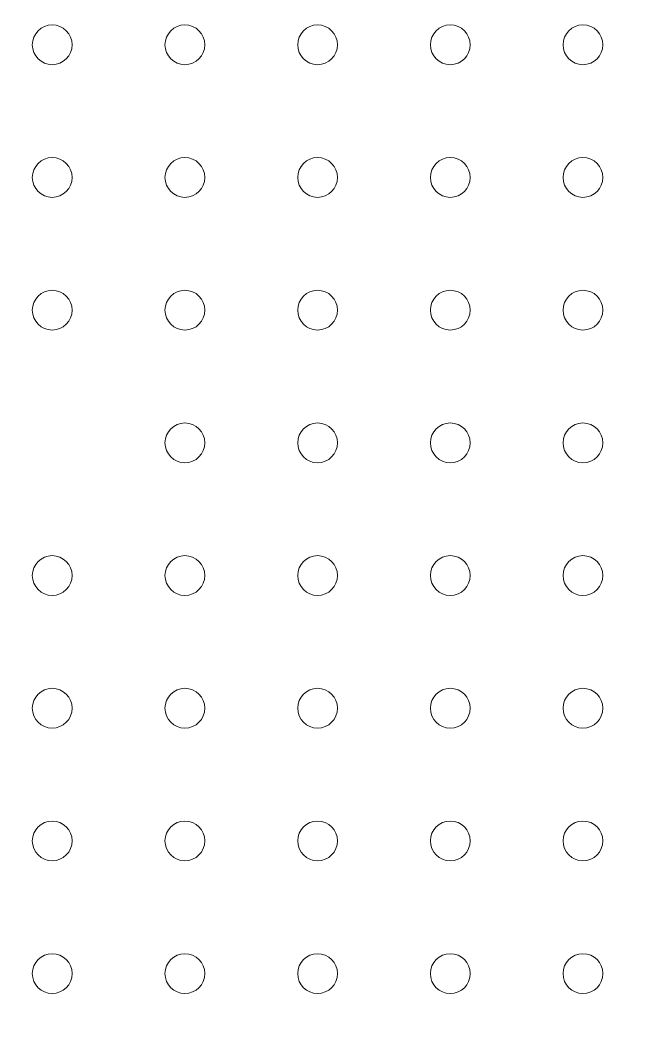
# Model space of a CAD drawing. Header units: millimetres. Extents: x -343 to 152, y -236 to 152.
# Drawn here: x -107.5 to -61.8, y 0.4 to 76.7 of the extents above; entities that cross this region are included whole.
import ezdxf

# ---------------------------------------------------------------- set-up
doc = ezdxf.new("R2010")
doc.units = ezdxf.units.MM
doc.header["$MEASUREMENT"] = 0
doc.layers.add('Layer 1', color=7, linetype='Continuous')

msp = doc.modelspace()

# ---------------------------------------------------------------- linework, layer by layer
at = {"layer": 'Layer 1', "color": 1, "lineweight": 20}
msp.add_open_spline([(-152.5693, -152.5693), (-152.5693, -152.5693), (152.4307, -152.5693), (152.4307, -152.5693), (152.4307, -152.5693), (152.4307, 152.4307), (152.4307, 152.4307), (152.4307, 152.4307), (-152.5693, 152.4307), (-152.5693, 152.4307), (-152.5693, 152.4307), (-152.5693, -152.5693), (-152.5693, -152.5693)], degree=3, knots=[0, 0, 0, 0, 0.25, 0.25, 0.25, 0.5, 0.5, 0.5, 0.75, 0.75, 0.75, 1, 1, 1, 1], dxfattribs=at)
at = {"layer": 'Layer 1', "color": 253, "lineweight": 9}
for points in [[(-105.058, 76.389), (-105.8864, 76.389), (-106.5579, 75.7175), (-106.5579, 74.889), (-106.5579, 74.0606), (-105.8864, 73.3891), (-105.058, 73.3891), (-104.2295, 73.3891), (-103.558, 74.0606), (-103.558, 74.889), (-103.558, 75.7175), (-104.2295, 76.389), (-105.058, 76.389)], [(-95.058, 76.389), (-95.8863, 76.389), (-96.558, 75.7175), (-96.558, 74.889), (-96.558, 74.0606), (-95.8863, 73.3891), (-95.058, 73.3891), (-94.2296, 73.3891), (-93.5579, 74.0606), (-93.5579, 74.889), (-93.5579, 75.7175), (-94.2296, 76.389), (-95.058, 76.389)], [(-85.0579, 76.389), (-85.8864, 76.389), (-86.5579, 75.7175), (-86.5579, 74.889), (-86.5579, 74.0606), (-85.8864, 73.3891), (-85.0579, 73.3891), (-84.2295, 73.3891), (-83.558, 74.0606), (-83.558, 74.889), (-83.558, 75.7175), (-84.2295, 76.389), (-85.0579, 76.389)], [(-75.058, 76.389), (-75.8863, 76.389), (-76.5579, 75.7175), (-76.5579, 74.889), (-76.5579, 74.0606), (-75.8863, 73.3891), (-75.058, 73.3891), (-74.2296, 73.3891), (-73.5579, 74.0606), (-73.5579, 74.889), (-73.5579, 75.7175), (-74.2296, 76.389), (-75.058, 76.389)], [(-65.0579, 76.389), (-65.8863, 76.389), (-66.558, 75.7175), (-66.558, 74.889), (-66.558, 74.0606), (-65.8863, 73.3891), (-65.0579, 73.3891), (-64.2295, 73.3891), (-63.558, 74.0606), (-63.558, 74.889), (-63.558, 75.7175), (-64.2295, 76.389), (-65.0579, 76.389)], [(-105.058, 66.389), (-105.8864, 66.389), (-106.5579, 65.7175), (-106.5579, 64.8891), (-106.5579, 64.0607), (-105.8864, 63.389), (-105.058, 63.389), (-104.2295, 63.389), (-103.558, 64.0607), (-103.558, 64.8891), (-103.558, 65.7175), (-104.2295, 66.389), (-105.058, 66.389)], [(-95.058, 66.389), (-95.8863, 66.389), (-96.558, 65.7175), (-96.558, 64.8891), (-96.558, 64.0607), (-95.8863, 63.389), (-95.058, 63.389), (-94.2296, 63.389), (-93.5579, 64.0607), (-93.5579, 64.8891), (-93.5579, 65.7175), (-94.2296, 66.389), (-95.058, 66.389)], [(-85.0579, 66.389), (-85.8864, 66.389), (-86.5579, 65.7175), (-86.5579, 64.8891), (-86.5579, 64.0607), (-85.8864, 63.389), (-85.0579, 63.389), (-84.2295, 63.389), (-83.558, 64.0607), (-83.558, 64.8891), (-83.558, 65.7175), (-84.2295, 66.389), (-85.0579, 66.389)], [(-75.058, 66.389), (-75.8863, 66.389), (-76.5579, 65.7175), (-76.5579, 64.8891), (-76.5579, 64.0607), (-75.8863, 63.389), (-75.058, 63.389), (-74.2296, 63.389), (-73.5579, 64.0607), (-73.5579, 64.8891), (-73.5579, 65.7175), (-74.2296, 66.389), (-75.058, 66.389)], [(-65.0579, 66.389), (-65.8863, 66.389), (-66.558, 65.7175), (-66.558, 64.8891), (-66.558, 64.0607), (-65.8863, 63.389), (-65.0579, 63.389), (-64.2295, 63.389), (-63.558, 64.0607), (-63.558, 64.8891), (-63.558, 65.7175), (-64.2295, 66.389), (-65.0579, 66.389)], [(-105.058, 56.3891), (-105.8864, 56.3891), (-106.5579, 55.7174), (-106.5579, 54.889), (-106.5579, 54.0607), (-105.8864, 53.3891), (-105.058, 53.3891), (-104.2295, 53.3891), (-103.558, 54.0607), (-103.558, 54.889), (-103.558, 55.7174), (-104.2295, 56.3891), (-105.058, 56.3891)], [(-95.058, 56.3891), (-95.8863, 56.3891), (-96.558, 55.7174), (-96.558, 54.889), (-96.558, 54.0607), (-95.8863, 53.3891), (-95.058, 53.3891), (-94.2296, 53.3891), (-93.5579, 54.0607), (-93.5579, 54.889), (-93.5579, 55.7174), (-94.2296, 56.3891), (-95.058, 56.3891)], [(-85.0579, 56.3891), (-85.8864, 56.3891), (-86.5579, 55.7174), (-86.5579, 54.889), (-86.5579, 54.0607), (-85.8864, 53.3891), (-85.0579, 53.3891), (-84.2295, 53.3891), (-83.558, 54.0607), (-83.558, 54.889), (-83.558, 55.7174), (-84.2295, 56.3891), (-85.0579, 56.3891)], [(-75.058, 56.3891), (-75.8863, 56.3891), (-76.5579, 55.7174), (-76.5579, 54.889), (-76.5579, 54.0607), (-75.8863, 53.3891), (-75.058, 53.3891), (-74.2296, 53.3891), (-73.5579, 54.0607), (-73.5579, 54.889), (-73.5579, 55.7174), (-74.2296, 56.3891), (-75.058, 56.3891)], [(-65.0579, 56.3891), (-65.8863, 56.3891), (-66.558, 55.7174), (-66.558, 54.889), (-66.558, 54.0607), (-65.8863, 53.3891), (-65.0579, 53.3891), (-64.2295, 53.3891), (-63.558, 54.0607), (-63.558, 54.889), (-63.558, 55.7174), (-64.2295, 56.3891), (-65.0579, 56.3891)], [(-95.058, 46.389), (-95.8863, 46.389), (-96.558, 45.7175), (-96.558, 44.8891), (-96.558, 44.0606), (-95.8863, 43.3891), (-95.058, 43.3891), (-94.2296, 43.3891), (-93.5579, 44.0606), (-93.5579, 44.8891), (-93.5579, 45.7175), (-94.2296, 46.389), (-95.058, 46.389)], [(-85.0579, 46.389), (-85.8864, 46.389), (-86.5579, 45.7175), (-86.5579, 44.8891), (-86.5579, 44.0606), (-85.8864, 43.3891), (-85.0579, 43.3891), (-84.2295, 43.3891), (-83.558, 44.0606), (-83.558, 44.8891), (-83.558, 45.7175), (-84.2295, 46.389), (-85.0579, 46.389)], [(-75.058, 46.389), (-75.8863, 46.389), (-76.5579, 45.7175), (-76.5579, 44.8891), (-76.5579, 44.0606), (-75.8863, 43.3891), (-75.058, 43.3891), (-74.2296, 43.3891), (-73.5579, 44.0606), (-73.5579, 44.8891), (-73.5579, 45.7175), (-74.2296, 46.389), (-75.058, 46.389)], [(-65.0579, 46.389), (-65.8863, 46.389), (-66.558, 45.7175), (-66.558, 44.8891), (-66.558, 44.0606), (-65.8863, 43.3891), (-65.0579, 43.3891), (-64.2295, 43.3891), (-63.558, 44.0606), (-63.558, 44.8891), (-63.558, 45.7175), (-64.2295, 46.389), (-65.0579, 46.389)], [(-105.058, 36.3891), (-105.8864, 36.3891), (-106.5579, 35.7174), (-106.5579, 34.889), (-106.5579, 34.0607), (-105.8864, 33.389), (-105.058, 33.389), (-104.2295, 33.389), (-103.558, 34.0607), (-103.558, 34.889), (-103.558, 35.7174), (-104.2295, 36.3891), (-105.058, 36.3891)], [(-95.058, 36.3891), (-95.8863, 36.3891), (-96.558, 35.7174), (-96.558, 34.889), (-96.558, 34.0607), (-95.8863, 33.389), (-95.058, 33.389), (-94.2296, 33.389), (-93.5579, 34.0607), (-93.5579, 34.889), (-93.5579, 35.7174), (-94.2296, 36.3891), (-95.058, 36.3891)], [(-85.0579, 36.3891), (-85.8864, 36.3891), (-86.5579, 35.7174), (-86.5579, 34.889), (-86.5579, 34.0607), (-85.8864, 33.389), (-85.0579, 33.389), (-84.2295, 33.389), (-83.558, 34.0607), (-83.558, 34.889), (-83.558, 35.7174), (-84.2295, 36.3891), (-85.0579, 36.3891)], [(-75.058, 36.3891), (-75.8863, 36.3891), (-76.5579, 35.7174), (-76.5579, 34.889), (-76.5579, 34.0607), (-75.8863, 33.389), (-75.058, 33.389), (-74.2296, 33.389), (-73.5579, 34.0607), (-73.5579, 34.889), (-73.5579, 35.7174), (-74.2296, 36.3891), (-75.058, 36.3891)], [(-65.0579, 36.3891), (-65.8863, 36.3891), (-66.558, 35.7174), (-66.558, 34.889), (-66.558, 34.0607), (-65.8863, 33.389), (-65.0579, 33.389), (-64.2295, 33.389), (-63.558, 34.0607), (-63.558, 34.889), (-63.558, 35.7174), (-64.2295, 36.3891), (-65.0579, 36.3891)], [(-105.058, 26.389), (-105.8864, 26.389), (-106.5579, 25.7175), (-106.5579, 24.889), (-106.5579, 24.0606), (-105.8864, 23.3891), (-105.058, 23.3891), (-104.2295, 23.3891), (-103.558, 24.0606), (-103.558, 24.889), (-103.558, 25.7175), (-104.2295, 26.389), (-105.058, 26.389)], [(-95.058, 26.389), (-95.8863, 26.389), (-96.558, 25.7175), (-96.558, 24.889), (-96.558, 24.0606), (-95.8863, 23.3891), (-95.058, 23.3891), (-94.2296, 23.3891), (-93.5579, 24.0606), (-93.5579, 24.889), (-93.5579, 25.7175), (-94.2296, 26.389), (-95.058, 26.389)], [(-85.0579, 26.389), (-85.8864, 26.389), (-86.5579, 25.7175), (-86.5579, 24.889), (-86.5579, 24.0606), (-85.8864, 23.3891), (-85.0579, 23.3891), (-84.2295, 23.3891), (-83.558, 24.0606), (-83.558, 24.889), (-83.558, 25.7175), (-84.2295, 26.389), (-85.0579, 26.389)], [(-75.058, 26.389), (-75.8863, 26.389), (-76.5579, 25.7175), (-76.5579, 24.889), (-76.5579, 24.0606), (-75.8863, 23.3891), (-75.058, 23.3891), (-74.2296, 23.3891), (-73.5579, 24.0606), (-73.5579, 24.889), (-73.5579, 25.7175), (-74.2296, 26.389), (-75.058, 26.389)], [(-65.0579, 26.389), (-65.8863, 26.389), (-66.558, 25.7175), (-66.558, 24.889), (-66.558, 24.0606), (-65.8863, 23.3891), (-65.0579, 23.3891), (-64.2295, 23.3891), (-63.558, 24.0606), (-63.558, 24.889), (-63.558, 25.7175), (-64.2295, 26.389), (-65.0579, 26.389)], [(-105.058, 16.3891), (-105.8864, 16.3891), (-106.5579, 15.7174), (-106.5579, 14.8891), (-106.5579, 14.0607), (-105.8864, 13.389), (-105.058, 13.389), (-104.2295, 13.389), (-103.558, 14.0607), (-103.558, 14.8891), (-103.558, 15.7174), (-104.2295, 16.3891), (-105.058, 16.3891)], [(-95.058, 16.3891), (-95.8863, 16.3891), (-96.558, 15.7174), (-96.558, 14.8891), (-96.558, 14.0607), (-95.8863, 13.389), (-95.058, 13.389), (-94.2296, 13.389), (-93.5579, 14.0607), (-93.5579, 14.8891), (-93.5579, 15.7174), (-94.2296, 16.3891), (-95.058, 16.3891)], [(-85.0579, 16.3891), (-85.8864, 16.3891), (-86.5579, 15.7174), (-86.5579, 14.8891), (-86.5579, 14.0607), (-85.8864, 13.389), (-85.0579, 13.389), (-84.2295, 13.389), (-83.558, 14.0607), (-83.558, 14.8891), (-83.558, 15.7174), (-84.2295, 16.3891), (-85.0579, 16.3891)], [(-75.058, 16.3891), (-75.8863, 16.3891), (-76.5579, 15.7174), (-76.5579, 14.8891), (-76.5579, 14.0607), (-75.8863, 13.389), (-75.058, 13.389), (-74.2296, 13.389), (-73.5579, 14.0607), (-73.5579, 14.8891), (-73.5579, 15.7174), (-74.2296, 16.3891), (-75.058, 16.3891)], [(-65.0579, 16.3891), (-65.8863, 16.3891), (-66.558, 15.7174), (-66.558, 14.8891), (-66.558, 14.0607), (-65.8863, 13.389), (-65.0579, 13.389), (-64.2295, 13.389), (-63.558, 14.0607), (-63.558, 14.8891), (-63.558, 15.7174), (-64.2295, 16.3891), (-65.0579, 16.3891)], [(-105.058, 6.389), (-105.8864, 6.389), (-106.5579, 5.7175), (-106.5579, 4.889), (-106.5579, 4.0606), (-105.8864, 3.3891), (-105.058, 3.3891), (-104.2295, 3.3891), (-103.558, 4.0606), (-103.558, 4.889), (-103.558, 5.7175), (-104.2295, 6.389), (-105.058, 6.389)], [(-95.058, 6.389), (-95.8863, 6.389), (-96.558, 5.7175), (-96.558, 4.889), (-96.558, 4.0606), (-95.8863, 3.3891), (-95.058, 3.3891), (-94.2296, 3.3891), (-93.5579, 4.0606), (-93.5579, 4.889), (-93.5579, 5.7175), (-94.2296, 6.389), (-95.058, 6.389)], [(-85.0579, 6.389), (-85.8864, 6.389), (-86.5579, 5.7175), (-86.5579, 4.889), (-86.5579, 4.0606), (-85.8864, 3.3891), (-85.0579, 3.3891), (-84.2295, 3.3891), (-83.558, 4.0606), (-83.558, 4.889), (-83.558, 5.7175), (-84.2295, 6.389), (-85.0579, 6.389)], [(-75.058, 6.389), (-75.8863, 6.389), (-76.5579, 5.7175), (-76.5579, 4.889), (-76.5579, 4.0606), (-75.8863, 3.3891), (-75.058, 3.3891), (-74.2296, 3.3891), (-73.5579, 4.0606), (-73.5579, 4.889), (-73.5579, 5.7175), (-74.2296, 6.389), (-75.058, 6.389)], [(-65.0579, 6.389), (-65.8863, 6.389), (-66.558, 5.7175), (-66.558, 4.889), (-66.558, 4.0606), (-65.8863, 3.3891), (-65.0579, 3.3891), (-64.2295, 3.3891), (-63.558, 4.0606), (-63.558, 4.889), (-63.558, 5.7175), (-64.2295, 6.389), (-65.0579, 6.389)]]:
    msp.add_open_spline(points, degree=3, knots=[0, 0, 0, 0, 0.25, 0.25, 0.25, 0.5, 0.5, 0.5, 0.75, 0.75, 0.75, 1, 1, 1, 1], dxfattribs=at)

doc.saveas('drawing.dxf')
